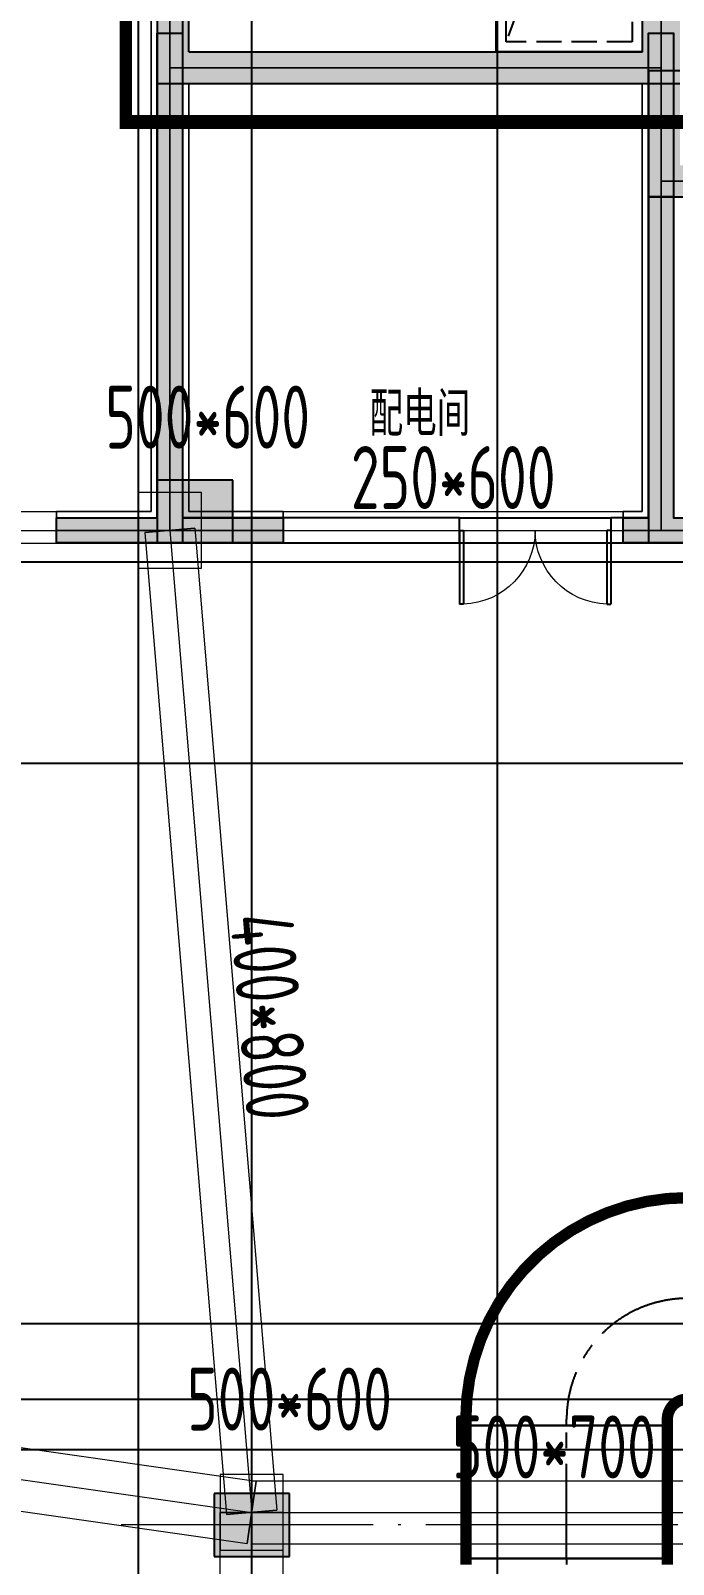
# Model space of a CAD drawing. Extents: x 369444 to 684549, y -549309 to 575337.
# Drawn here: x 592769 to 597872, y 442245 to 454426 of the extents above; entities that cross this region are included whole.
import ezdxf

# ---------------------------------------------------------------- set-up
doc = ezdxf.new("R2010")
doc.units = 0
doc.header["$LTSCALE"] = 1000
doc.header["$MEASUREMENT"] = 0
for name, pattern in [('CENTER2', [1.125, 0.75, -0.125, 0.125, -0.125]), ('DASH', [0.35, 0.25, -0.1]), ('DOTE', [2.42, 2, -0.2, 0.02, -0.2])]:
    doc.linetypes.add(name, pattern=pattern)
for name, color, linetype, lineweight, true_color in [('-1-0-1', 7, 'Continuous', 0, 0xc0c0c0), ('-1-1-2', 7, 'Continuous', 0, 0xc0c0c0), ('-2-0-1', 1, 'Continuous', 0, 0xff0000), ('-2-1-2', 9, 'Continuous', 0, 0x808080), ('1-6-1', 7, 'Continuous', 0, 0x55ff55), ('1-6-2', 7, 'Continuous', 0, 0x55ff55), ('11-6-1', 2, 'Continuous', 0, 0xffff00), ('11-6-2', 2, 'Continuous', 0, 0xffff00), ('11-6-5', 2, 'Continuous', 0, 0xffff00), ('12-6-1', 4, 'Continuous', 0, 0x00ffff), ('12-6-2', 4, 'Continuous', 0, 0x00ffff), ('12-6-5', 4, 'Continuous', 0, 0x00ffff)]:
    doc.layers.add(name, color=color, linetype=linetype, lineweight=lineweight, true_color=true_color)
for name, color, linetype in [('A-WALL-HATCH', 8, 'Continuous'), ('AIRD-PLUM', 122, 'Continuous'), ('COLUMN', 9, 'Continuous'), ('DOTE', 1, 'Continuous'), ('DUCT-排烟中心线', 5, 'CENTER2'), ('DUCT-排烟法兰', 4, 'Continuous'), ('DUCT-排烟管', 2, 'Continuous'), ('DUCT-排烟管端线', 4, 'Continuous'), ('PUB_HATCH', 8, 'Continuous'), ('SURFACE', 6, 'Continuous'), ('WALL', 9, 'Continuous'), ('WINDOW', 4, 'Continuous'), ('填充', 8, 'Continuous'), ('房间名称', 72, 'Continuous'), ('文字', 2, 'Continuous'), ('砼墙', 151, 'Continuous'), ('防火分区线', 7, 'Continuous'), ('风管标注', 3, 'Continuous')]:
    doc.layers.add(name, color=color, linetype=linetype)
doc.layers.add("DOTE'", color=212, linetype='DOTE', lineweight=9)
doc.styles.add('HNSJY', font='hnsjy-07.shx', dxfattribs={"width": 0.8, "bigfont": 'hnsjy-hz.shx'})
doc.styles.add('yjkcad', font='yjkeng.shx', dxfattribs={"width": 0.7, "height": 250, "bigfont": 'yjkchn.shx'})
doc.styles.add('说明', font='TSSDENG', dxfattribs={"width": 0.7, "bigfont": 'HZTXT'})

# ---------------------------------------------------------------- blocks, each defined once
blk = doc.blocks.new('$DorLib2D$00000002')
for p, q in [((-0.5, 0), (-0.5, 0.4875)), ((-0.475, 0.4875), (-0.5, 0.4875)), ((-0.475, 0), (-0.475, 0.4875)), ((0.475, 0), (0.475, 0.4875)), ((0.475, 0.4875), (0.5, 0.4875)), ((0.5, 0), (0.5, 0.4875)), ((-0.5, 0), (-0.475, 0)), ((0.5, 0), (0.475, 0))]:
    blk.add_line(p, q)
at = {"lineweight": 13}
for centre, start, end in [((-0.4875, 0), 0, 88.53072), ((0.4875, 0), 91.46928, 180)]:
    blk.add_arc(centre, 0.4875, start, end, dxfattribs=at)
blk = doc.blocks.new('JSK1000')
at = {"layer": 'AIRD-PLUM'}
h = blk.add_hatch(dxfattribs=at)
h.set_pattern_fill('DOTS', color=8, scale=80, style=0)
h.set_pattern_definition([(0, (-20, -20), (63.5, 127), [0, -127])])
h.paths.add_polyline_path([(80, 1080), (80, 80), (321, 803), (1080, 1080)])
at = {"layer": 'AIRD-PLUM', "ltscale": 0.25}
blk.add_lwpolyline([(0, 0), (1160, 0), (1160, 1160), (0, 1160)], close=True, dxfattribs=at)
at = {"layer": 'AIRD-PLUM', "color": 8, "linetype": 'DASH', "ltscale": 0.8}
blk.add_lwpolyline([(80, 80), (1080, 80), (1080, 1080), (80, 1080)], close=True, dxfattribs=at)
blk.add_lwpolyline([(80, 80), (321, 803), (1080, 1080)], dxfattribs=at)
blk = doc.blocks.new('A$C69B9310D')
at = {"layer": 'AIRD-PLUM', "xscale": -1, "rotation": 90}
blk.add_blockref('JSK1000', (1160, 1160), dxfattribs=at)
at = {"layer": '文字', "style": '说明', "width": 0.7}
blk.add_text('坑1', height=495, dxfattribs=at).set_placement((302, 350))
blk = doc.blocks.new('N-风管')
at = {"layer": 'DUCT-排烟中心线', "color": 0}
for p, q in [((38489432980.627274, 3905537820.358308), (38489432980.627274, 3905537870.358308)), ((38489432980.627274, 3905536765.568454), (38489432980.627274, 3905537820.158309)), ((38489432980.627274, 3905536765.368454), (38489432980.627274, 3905536715.368454))]:
    blk.add_line(p, q, dxfattribs=at)
blk.add_arc((38489433940.627258, 3905537870.358316), 959.999992, 89.9979655241, 180.0000004838, dxfattribs=at)
at = {"layer": 'DUCT-排烟法兰', "color": 0}
for p, q in [((38489432140.627274, 3905537820.258308), (38489433820.627274, 3905537820.258308)), ((38489433820.627274, 3905536765.468454), (38489432140.627274, 3905536765.468454))]:
    blk.add_line(p, q, dxfattribs=at)
at = {"layer": 'DUCT-排烟管', "color": 0, "extrusion": (0, 0, -1), "const_width": 90}
for points in [[(-38489432180.627274, 3905537870.358308, 0.4142239593), (-38489433940.689743, 3905539630.358305)], [(-38489433780.627274, 3905537870.358308, 0.4142239908), (-38489433940.63295, 3905538030.358306)]]:
    blk.add_lwpolyline(points, format="xyb", dxfattribs=at)
at = {"layer": 'DUCT-排烟管', "color": 0, "const_width": 90}
for points in [[(38489432180.627274, 3905537820.358308), (38489432180.627274, 3905537870.358308)], [(38489433780.627274, 3905537870.358308), (38489433780.627274, 3905537820.358308)], [(38489432180.627274, 3905537820.158309), (38489432180.627274, 3905536765.568454)], [(38489433780.627274, 3905536765.568454), (38489433780.627274, 3905537820.158309)], [(38489432180.627274, 3905536715.368454), (38489432180.627274, 3905536765.368454)], [(38489433780.627274, 3905536765.368454), (38489433780.627274, 3905536715.368454)]]:
    blk.add_lwpolyline(points, dxfattribs=at)
at = {"layer": 'DUCT-排烟管端线', "color": 0}
for p, q in [((38489432180.627274, 3905537820.358308), (38489433780.627274, 3905537820.358308)), ((38489433780.627274, 3905537820.158309), (38489432180.627274, 3905537820.158309)), ((38489432180.627274, 3905536765.568454), (38489433780.627274, 3905536765.568454)), ((38489433780.627274, 3905536765.368454), (38489432180.627274, 3905536765.368454))]:
    blk.add_line(p, q, dxfattribs=at)

msp = doc.modelspace()

# ---------------------------------------------------------------- hatches: boundary and pattern name
at = {"layer": 'A-WALL-HATCH'}
for points in [[(593773.3, 450357), (594373.3, 450357), (594373.3, 450857), (593773.3, 450857)], [(594224.6, 442307), (594824.6, 442307), (594824.6, 442807), (594224.6, 442807)]]:
    msp.add_hatch(color=256, dxfattribs=at).paths.add_polyline_path(points)
at = {"layer": 'PUB_HATCH'}
for points in [[(593774.6, 454007), (594024.6, 454257), (594024.6, 455956.9), (593774.6, 455657.1)], [(597924.6, 454007), (597924.6, 454507), (597624.6, 454507), (597624.6, 454257)], [(594024.6, 454257), (593774.6, 454007), (597924.6, 454007), (597624.6, 454257)], [(597674.6, 454107), (597674.6, 453107), (597924.6, 453357), (597924.6, 454107)], [(597674.6, 453107), (598874.6, 453107), (598874.6, 453357), (597924.6, 453357)]]:
    msp.add_hatch(color=256, dxfattribs=at).paths.add_polyline_path(points)
at = {"layer": 'SURFACE'}
h = msp.add_hatch(color=8, dxfattribs=at)
h.dxf.hatch_style = 1
h.paths.add_polyline_path([(593774.5, 450557), (593774.5, 454407), (593974.5, 454407), (593974.5, 450557), (594774.5, 450557), (594774.5, 450357), (593774.5, 450357), (592974.5, 450357), (592974.5, 450557)])
h = msp.add_hatch(color=8, dxfattribs=at)
h.dxf.hatch_style = 1
h.paths.add_polyline_path([(597674.5, 450557), (597674.5, 454407), (597874.5, 454407), (597874.5, 450557), (598174.5, 450557), (598174.5, 450357), (597874.5, 450357), (597474.5, 450357), (597474.5, 450557)])

# ---------------------------------------------------------------- linework, layer by layer
at = {"layer": '-1-0-1', "color": 0}
for p in [(593874.3, 454132.2, -3600), (597774.3, 454132.2, -3600), (597774.3, 453232.2, -3600), (592974.3, 450456.9, -3600), (593874.3, 450456.9, -3600), (594774.3, 450456.9, -3600), (597474.3, 450456.9, -3600), (597774.3, 450456.9, -3600), (594524.3, 442657.1, -3600)]:
    msp.add_point(p, dxfattribs=at)
at = {"layer": '-1-1-2', "color": 0}
for p, q in [((593874.3, 454132.2, -3600), (593874.3, 454132.2)), ((597774.3, 454132.2, -3600), (597774.3, 454132.2)), ((597774.3, 453232.2, -3600), (597774.3, 453232.2)), ((592974.3, 450456.9, -3600), (592974.3, 450456.9)), ((593874.3, 450456.9, -3600), (593874.3, 450456.9)), ((594774.3, 450456.9, -3600), (594774.3, 450456.9)), ((597474.3, 450456.9, -3600), (597474.3, 450456.9)), ((597774.3, 450456.9, -3600), (597774.3, 450456.9)), ((594524.3, 442657.1, -3600), (594524.3, 442657.1))]:
    msp.add_line(p, q, dxfattribs=at)
at = {"layer": '-2-0-1', "color": 0}
for p, q in [((593874.3, 454132.2, -3600), (593874.3, 455807.8, -3600)), ((597774.3, 454132.2, -3600), (597774.3, 455606.9, -3600)), ((593874.3, 454132.2, -3600), (597774.3, 454132.2, -3600)), ((593874.3, 450456.9, -3600), (593874.3, 454132.2, -3600)), ((597774.3, 453232.2, -3600), (597774.3, 454132.2, -3600)), ((597774.3, 453232.2, -3600), (600774.3, 453232.2, -3600)), ((597774.3, 450456.9, -3600), (597774.3, 453232.2, -3600)), ((590574.3, 450456.9, -3600), (592974.3, 450456.9, -3600)), ((592974.3, 450456.9, -3600), (593874.3, 450456.9, -3600)), ((593874.3, 450456.9, -3600), (594774.3, 450456.9, -3600)), ((593874.3, 450456.9, -3600), (594524.3, 442657.1, -3600)), ((594774.3, 450456.9, -3600), (597474.3, 450456.9, -3600)), ((597474.3, 450456.9, -3600), (597774.3, 450456.9, -3600)), ((597774.3, 450456.9, -3600), (598174.3, 450456.9, -3600)), ((588224.3, 443557.1, -3600), (594524.3, 442657.1, -3600)), ((594524.3, 442657.1, -3600), (599324.3, 442657.1, -3600)), ((594524.3, 434757.1, -3600), (594524.3, 442657.1, -3600))]:
    msp.add_line(p, q, dxfattribs=at)
at = {"layer": '-2-1-2', "color": 0}
for p, q in [((593874.3, 454132.2), (593874.3, 455807.8)), ((597774.3, 454132.2), (597774.3, 455606.9)), ((593874.3, 454132.2), (597774.3, 454132.2)), ((593874.3, 450456.9), (593874.3, 454132.2)), ((597774.3, 453232.2), (597774.3, 454132.2)), ((597774.3, 453232.2), (600774.3, 453232.2)), ((597774.3, 450456.9), (597774.3, 453232.2)), ((590574.3, 450456.9), (592974.3, 450456.9)), ((592974.3, 450456.9), (593874.3, 450456.9)), ((593874.3, 450456.9), (594774.3, 450456.9)), ((593874.3, 450456.9), (594524.3, 442657.1)), ((594774.3, 450456.9), (597474.3, 450456.9)), ((597474.3, 450456.9), (597774.3, 450456.9)), ((597774.3, 450456.9), (598174.3, 450456.9)), ((588224.3, 443557.1), (594524.3, 442657.1)), ((594524.3, 442657.1), (599324.3, 442657.1)), ((594524.3, 434757.1), (594524.3, 442657.1))]:
    msp.add_line(p, q, dxfattribs=at)
at = {"layer": '1-6-1', "color": 0}
for p, q in [((594024.3, 455957.8, -5100), (594024.3, 454257.2, -5100)), ((594024.3, 454257.2, -8700), (594024.3, 455957.8, -8700)), ((593724.3, 455657.8, -8700), (593724.3, 454132.2, -8700)), ((593724.3, 454132.2, -5100), (593724.3, 455657.8, -5100)), ((597624.3, 455606.9, -3600), (597624.3, 454257.2, -3600)), ((597624.3, 454257.2), (597624.3, 455606.9)), ((594024.3, 454257.2, -8700), (594024.3, 454257.2, -5100)), ((597624.3, 454257.2, -8700), (594024.3, 454257.2, -8700)), ((594024.3, 454257.2, -5100), (597624.3, 454257.2, -5100)), ((594024.3, 454257.2, -5100), (594024.3, 454257.2, -8700)), ((597624.3, 454257.2, -5100), (597624.3, 454257.2, -8700)), ((597624.3, 454257.2, -3600), (597624.3, 454257.2)), ((593724.3, 454132.2, -8700), (593724.3, 454132.2, -5100)), ((593724.3, 454132.2, -8700), (593724.3, 450606.9, -8700)), ((593724.3, 454132.2, -5100), (593724.3, 454132.2, -8700)), ((593724.3, 450606.9, -5100), (593724.3, 454132.2, -5100)), ((594024.3, 454007.2, -5100), (594024.3, 454007.2, -8700)), ((597624.3, 454007.2, -5100), (594024.3, 454007.2, -5100)), ((594024.3, 454007.2, -8700), (597624.3, 454007.2, -8700)), ((594024.3, 454007.2, -5100), (594024.3, 450606.9, -5100)), ((594024.3, 454007.2, -8700), (594024.3, 454007.2, -5100)), ((594024.3, 450606.9, -8700), (594024.3, 454007.2, -8700)), ((597624.3, 454007.2, -8700), (597624.3, 454007.2, -5100)), ((597624.3, 454007.2, -3600), (597624.3, 453232.2, -3600)), ((597624.3, 454007.2), (597624.3, 454007.2, -3600)), ((597624.3, 453232.2), (597624.3, 454007.2)), ((597624.3, 453232.2, -3600), (597624.3, 453232.2)), ((597624.3, 453232.2, -3600), (597624.3, 450606.9, -3600)), ((597624.3, 453232.2), (597624.3, 453232.2, -3600)), ((597624.3, 450606.9), (597624.3, 453232.2)), ((592974.3, 450606.9, -3600), (592974.3, 450606.9)), ((593724.3, 450606.9, -3600), (592974.3, 450606.9, -3600)), ((592974.3, 450606.9), (593724.3, 450606.9)), ((592974.3, 450606.9, -3600), (592974.3, 450356.9, -3600)), ((592974.3, 450606.9), (592974.3, 450606.9, -3600)), ((592974.3, 450356.9), (592974.3, 450606.9)), ((593724.3, 450606.9), (593724.3, 450606.9, -3600)), ((593724.3, 450606.9, -8700), (593724.3, 450606.9, -5100)), ((594024.3, 450606.9, -5100), (594024.3, 450606.9, -8700)), ((594024.3, 450606.9, -3600), (594024.3, 450606.9)), ((594774.3, 450606.9, -3600), (594024.3, 450606.9, -3600)), ((594024.3, 450606.9), (594774.3, 450606.9)), ((594774.3, 450606.9), (594774.3, 450606.9, -3600)), ((594774.3, 450606.9, -3600), (594774.3, 450606.9)), ((594774.3, 450356.9, -3600), (594774.3, 450606.9, -3600)), ((594774.3, 450606.9), (594774.3, 450356.9)), ((597474.3, 450606.9, -3600), (597474.3, 450606.9)), ((597624.3, 450606.9, -3600), (597474.3, 450606.9, -3600)), ((597474.3, 450606.9), (597624.3, 450606.9)), ((597474.3, 450606.9, -3600), (597474.3, 450356.9, -3600)), ((597474.3, 450606.9), (597474.3, 450606.9, -3600)), ((597474.3, 450356.9), (597474.3, 450606.9)), ((597624.3, 450606.9), (597624.3, 450606.9, -3600)), ((597624.3, 450606.9, -3600), (597624.3, 450606.9)), ((592974.3, 450356.9), (592974.3, 450356.9, -3600)), ((593874.3, 450356.9), (592974.3, 450356.9)), ((592974.3, 450356.9, -3600), (593874.3, 450356.9, -3600)), ((592974.3, 450356.9, -3600), (592974.3, 450356.9)), ((593874.3, 450356.9, -3600), (593874.3, 450356.9)), ((593874.3, 450356.9), (593874.3, 450356.9, -3600)), ((594774.3, 450356.9), (593874.3, 450356.9)), ((593874.3, 450356.9, -3600), (594774.3, 450356.9, -3600)), ((594774.3, 450356.9, -3600), (594774.3, 450356.9)), ((594774.3, 450356.9), (594774.3, 450356.9, -3600)), ((597474.3, 450356.9), (597474.3, 450356.9, -3600)), ((597774.3, 450356.9), (597474.3, 450356.9)), ((597474.3, 450356.9, -3600), (597774.3, 450356.9, -3600)), ((597474.3, 450356.9, -3600), (597474.3, 450356.9)), ((597774.3, 450356.9, -3600), (597774.3, 450356.9)), ((597774.3, 450356.9), (597774.3, 450356.9, -3600)), ((598174.3, 450356.9), (597774.3, 450356.9)), ((597774.3, 450356.9, -3600), (598174.3, 450356.9, -3600))]:
    msp.add_line(p, q, dxfattribs=at)
at = {"layer": '1-6-2', "color": 0}
for p, q in [((593874.3, 455807.8, -5100), (593874.3, 454132.2, -5100)), ((593874.3, 454132.2, -8700), (593874.3, 455807.8, -8700)), ((597774.3, 455606.9), (597774.3, 454132.2)), ((597774.3, 454132.2, -3600), (597774.3, 455606.9, -3600)), ((593874.3, 454132.2, -5100), (593874.3, 454132.2, -8700)), ((597774.3, 454132.2, -5100), (593874.3, 454132.2, -5100)), ((593874.3, 454132.2, -8700), (597774.3, 454132.2, -8700)), ((593874.3, 454132.2, -5100), (593874.3, 454132.2, -8700)), ((593874.3, 454132.2, -5100), (593874.3, 450456.9, -5100)), ((593874.3, 454132.2, -8700), (593874.3, 454132.2, -5100)), ((593874.3, 450456.9, -8700), (593874.3, 454132.2, -8700)), ((597774.3, 454132.2, -8700), (597774.3, 454132.2, -5100)), ((597774.3, 454132.2), (597774.3, 454132.2, -3600)), ((597774.3, 454132.2), (597774.3, 453232.2)), ((597774.3, 454132.2, -3600), (597774.3, 454132.2)), ((597774.3, 453232.2, -3600), (597774.3, 454132.2, -3600)), ((597774.3, 453232.2), (597774.3, 453232.2, -3600)), ((600774.3, 453232.2), (597774.3, 453232.2)), ((597774.3, 453232.2, -3600), (600774.3, 453232.2, -3600)), ((597774.3, 453232.2), (597774.3, 453232.2, -3600)), ((597774.3, 453232.2), (597774.3, 450456.9)), ((597774.3, 453232.2, -3600), (597774.3, 453232.2)), ((597774.3, 450456.9, -3600), (597774.3, 453232.2, -3600)), ((592974.3, 450456.9), (592974.3, 450456.9, -3600)), ((593874.3, 450456.9), (592974.3, 450456.9)), ((592974.3, 450456.9, -3600), (593874.3, 450456.9, -3600)), ((593874.3, 450456.9, -3600), (593874.3, 450456.9)), ((593874.3, 450456.9, -5100), (593874.3, 450456.9, -8700)), ((593874.3, 450456.9), (593874.3, 450456.9, -3600)), ((594774.3, 450456.9), (593874.3, 450456.9)), ((593874.3, 450456.9, -3600), (594774.3, 450456.9, -3600)), ((594774.3, 450456.9, -3600), (594774.3, 450456.9)), ((597474.3, 450456.9), (597474.3, 450456.9, -3600)), ((597774.3, 450456.9), (597474.3, 450456.9)), ((597474.3, 450456.9, -3600), (597774.3, 450456.9, -3600)), ((597774.3, 450456.9, -3600), (597774.3, 450456.9)), ((597774.3, 450456.9), (597774.3, 450456.9, -3600)), ((597774.3, 450456.9), (597774.3, 450456.9, -3600)), ((598174.3, 450456.9), (597774.3, 450456.9)), ((597774.3, 450456.9, -3600), (598174.3, 450456.9, -3600))]:
    msp.add_line(p, q, dxfattribs=at)
at = {"layer": '11-6-1', "color": 0}
for p, q in [((593624.3, 450756.9), (593624.3, 450156.9)), ((594124.3, 450756.9), (593624.3, 450756.9)), ((593624.3, 450756.9, -3600), (593624.3, 450156.9, -3600)), ((594124.3, 450756.9, -3600), (593624.3, 450756.9, -3600)), ((593624.3, 450756.9, -3600), (593624.3, 450756.9)), ((594124.3, 450156.9), (594124.3, 450756.9)), ((594124.3, 450156.9, -3600), (594124.3, 450756.9, -3600)), ((594124.3, 450756.9, -3600), (594124.3, 450756.9)), ((593624.3, 450156.9), (594124.3, 450156.9)), ((593624.3, 450156.9, -3600), (594124.3, 450156.9, -3600)), ((593624.3, 450156.9, -3600), (593624.3, 450156.9)), ((594124.3, 450156.9, -3600), (594124.3, 450156.9)), ((594274.3, 442957.1), (594274.3, 442357.1)), ((594774.3, 442957.1), (594274.3, 442957.1)), ((594274.3, 442957.1, -3600), (594274.3, 442357.1, -3600)), ((594774.3, 442957.1, -3600), (594274.3, 442957.1, -3600)), ((594274.3, 442957.1, -3600), (594274.3, 442957.1)), ((594774.3, 442357.1), (594774.3, 442957.1)), ((594774.3, 442357.1, -3600), (594774.3, 442957.1, -3600)), ((594774.3, 442957.1, -3600), (594774.3, 442957.1)), ((594274.3, 442357.1), (594774.3, 442357.1)), ((594274.3, 442357.1, -3600), (594774.3, 442357.1, -3600)), ((594274.3, 442357.1, -3600), (594274.3, 442357.1)), ((594774.3, 442357.1, -3600), (594774.3, 442357.1))]:
    msp.add_line(p, q, dxfattribs=at)
at = {"layer": '11-6-2', "color": 0}
for p, q in [((593874.3, 450456.9, -3600), (593874.3, 450456.9)), ((594524.3, 442657.1, -3600), (594524.3, 442657.1))]:
    msp.add_line(p, q, dxfattribs=at)
at = {"layer": '12-6-1', "color": 0}
for p, q in [((590574.3, 450606.9), (592974.3, 450606.9)), ((590574.3, 450606.9, -600), (592974.3, 450606.9, -600)), ((592974.3, 450606.9), (592974.3, 450356.9)), ((592974.3, 450606.9, -600), (592974.3, 450606.9)), ((592974.3, 450356.9, -600), (592974.3, 450606.9, -600)), ((594774.3, 450606.9), (594774.3, 450356.9)), ((594774.3, 450606.9, -600), (594774.3, 450606.9)), ((594774.3, 450356.9, -600), (594774.3, 450606.9, -600)), ((594774.3, 450606.9), (597474.3, 450606.9)), ((594774.3, 450606.9, -600), (597474.3, 450606.9, -600)), ((597474.3, 450606.9), (597474.3, 450356.9)), ((597474.3, 450606.9, -600), (597474.3, 450606.9)), ((597474.3, 450356.9, -600), (597474.3, 450606.9, -600)), ((594073.6, 450473.6), (593675, 450440.3)), ((593675, 450440.3, -800), (594073.6, 450473.6, -800)), ((593675, 450440.3), (593675, 450440.3, -800)), ((593675, 450440.3), (594325, 442640.4)), ((593675, 450440.3, -800), (594325, 442640.4, -800)), ((594073.6, 450473.6, -800), (594073.6, 450473.6)), ((594073.6, 450473.6), (594723.6, 442673.7)), ((594073.6, 450473.6, -800), (594723.6, 442673.7, -800)), ((590574.3, 450356.9), (592974.3, 450356.9)), ((590574.3, 450356.9, -600), (592974.3, 450356.9, -600)), ((592974.3, 450356.9), (592974.3, 450356.9, -600)), ((594774.3, 450356.9), (594774.3, 450356.9, -600)), ((594774.3, 450356.9), (597474.3, 450356.9)), ((594774.3, 450356.9, -600), (597474.3, 450356.9, -600)), ((597474.3, 450356.9), (597474.3, 450356.9, -600)), ((588259.7, 443804.5), (594559.7, 442904.5)), ((588259.7, 443804.5, -700), (594559.7, 442904.5, -700)), ((588189, 443309.6), (594489, 442409.6)), ((588189, 443309.6, -700), (594489, 442409.6, -700)), ((594559.7, 442904.5), (594489, 442409.6)), ((594489, 442409.6, -700), (594559.7, 442904.5, -700)), ((594524.3, 442907.1), (594524.3, 442407.1)), ((594524.3, 442907.1, -700), (594524.3, 442907.1)), ((594524.3, 442407.1, -700), (594524.3, 442907.1, -700)), ((594524.3, 442907.1), (599324.3, 442907.1)), ((594524.3, 442907.1, -700), (599324.3, 442907.1, -700)), ((594559.7, 442904.5, -700), (594559.7, 442904.5)), ((594274.3, 442657.1), (594774.3, 442657.1)), ((594274.3, 442657.1, -800), (594274.3, 442657.1)), ((594774.3, 442657.1, -800), (594274.3, 442657.1, -800)), ((594274.3, 434757.1), (594274.3, 442657.1)), ((594274.3, 434757.1, -800), (594274.3, 442657.1, -800)), ((594723.6, 442673.7), (594325, 442640.4)), ((594325, 442640.4, -800), (594723.6, 442673.7, -800)), ((594325, 442640.4), (594325, 442640.4, -800)), ((594723.6, 442673.7, -800), (594723.6, 442673.7)), ((594774.3, 442657.1), (594774.3, 442657.1, -800)), ((594774.3, 434757.1), (594774.3, 442657.1)), ((594774.3, 434757.1, -800), (594774.3, 442657.1, -800)), ((594489, 442409.6), (594489, 442409.6, -700)), ((594524.3, 442407.1), (594524.3, 442407.1, -700)), ((594524.3, 442407.1), (599324.3, 442407.1)), ((594524.3, 442407.1, -700), (599324.3, 442407.1, -700))]:
    msp.add_line(p, q, dxfattribs=at)
at = {"layer": '12-6-2', "color": 0}
for p, q in [((590574.3, 450456.9), (592974.3, 450456.9)), ((593874.3, 450456.9), (594524.3, 442657.1)), ((594774.3, 450456.9), (597474.3, 450456.9)), ((588224.3, 443557.1), (594524.3, 442657.1)), ((594524.3, 434757.1), (594524.3, 442657.1)), ((594524.3, 442657.1), (599324.3, 442657.1))]:
    msp.add_line(p, q, dxfattribs=at)
at = {"layer": 'COLUMN', "color": 8}
for p, q in [((594373.3, 450857), (593773.3, 450857)), ((593773.3, 450857), (593773.3, 450357)), ((594373.3, 450357), (594373.3, 450857)), ((593773.3, 450357), (594373.3, 450357)), ((594824.6, 442807), (594224.6, 442807)), ((594224.6, 442807), (594224.6, 442307)), ((594824.6, 442307), (594824.6, 442807)), ((594224.6, 442307), (594824.6, 442307))]:
    msp.add_line(p, q, dxfattribs=at)
at = {"layer": 'DOTE', "color": 8}
for p, q in [((593624.5, 261807), (593624.5, 476704.8)), ((594524.5, 261807), (594524.5, 476704.8)), ((596474.5, 261807), (596474.5, 476704.8))]:
    msp.add_line(p, q, dxfattribs=at)
at = {"layer": 'DOTE', "color": 8, "lineweight": -2}
for p, q in [((377844.4, 450207), (624570.9, 450207)), ((377844.4, 448607), (624570.9, 448607)), ((377844.4, 444157), (624570.9, 444157)), ((377844.4, 443557), (624570.9, 443557)), ((377844.4, 443157), (624570.9, 443157))]:
    msp.add_line(p, q, dxfattribs=at)
at = {"layer": "DOTE'"}
msp.add_lwpolyline([(600327.9, 442557), (593472.3, 442557)], dxfattribs=at)
at = {"layer": 'WALL'}
for p, q in [((593974.5, 455857), (593974.5, 450357)), ((594024.6, 454257), (594024.6, 455956.9)), ((593774.5, 455657), (593774.5, 450357)), ((593774.6, 454007), (593774.6, 455657.1)), ((597624.6, 454507), (597624.6, 454257)), ((594024.6, 454257), (597624.6, 454257)), ((597674.6, 454107), (597674.6, 453107)), ((597924.6, 454107), (597674.6, 454107)), ((593774.6, 454007), (597924.6, 454007)), ((597674.5, 453107), (597674.5, 450357)), ((597874.5, 453107), (597674.5, 453107)), ((597674.6, 453107), (598874.6, 453107)), ((596174.5, 450557), (593974.5, 450557)), ((596174.5, 450357), (596174.5, 450557)), ((597674.5, 450557), (597374.5, 450557)), ((597374.5, 450557), (597374.5, 450357)), ((593974.5, 450357), (593774.5, 450357)), ((593974.5, 450357), (596174.5, 450357)), ((597374.5, 450357), (597674.5, 450357)), ((597874.5, 450357), (597674.5, 450357))]:
    msp.add_line(p, q, dxfattribs=at)
at = {"layer": 'WINDOW'}
for p, q in [((596174.5, 450557), (597374.5, 450557)), ((596174.5, 450357), (597374.5, 450357))]:
    msp.add_line(p, q, dxfattribs=at)
at = {"layer": '砼墙', "color": 8, "ltscale": 1}
for points in [[(593774.5, 450557), (593774.5, 454407), (593974.5, 454407), (593974.5, 450557), (594774.5, 450557), (594774.5, 450357), (593774.5, 450357), (592974.5, 450357), (592974.5, 450557)], [(597674.5, 450557), (597674.5, 454407), (597874.5, 454407), (597874.5, 450557), (598174.5, 450557), (598174.5, 450357), (597874.5, 450357), (597474.5, 450357), (597474.5, 450557)]]:
    msp.add_lwpolyline(points, close=True, dxfattribs=at)
at = {"layer": '防火分区线', "color": 3, "linetype": 'DASH', "ltscale": 8, "const_width": 100}
msp.add_lwpolyline([(537464.5, 471156.9), (592574.5, 471156.9), (592574.5, 473557), (604173.4, 473557), (604205.1, 461473), (600549.6, 461463.4), (600549.6, 458422.4), (598124.5, 458422.4), (598124.5, 453695.6), (593524.5, 453695.6), (593524.5, 455406.9), (590674.5, 455406.9), (590674.5, 454706.9), (577524.1, 454706.9)], dxfattribs=at)
at = {"layer": '防火分区线', "color": 6, "linetype": 'DASH', "ltscale": 8, "const_width": 100}
msp.add_lwpolyline([(577524.5, 458007), (577524.5, 454706.9), (590674.5, 454706.9), (590674.5, 455406.9), (593524.5, 455406.9), (593524.5, 453706.9), (598124.5, 453706.9), (598124.5, 456454.8)], dxfattribs=at)

# ---------------------------------------------------------------- block references
at = {"layer": 'WINDOW', "xscale": -1200, "yscale": 1200, "zscale": 1200, "rotation": 180}
msp.add_blockref('$DorLib2D$00000002', (596774.5, 450457), dxfattribs=at)
at = {"layer": '填充'}
msp.add_blockref('A$C69B9310D', (596464.6, 454257, 0), dxfattribs=at)
at = {"layer": '风管标注', "color": 8}
msp.add_blockref('N-风管', (-38488835956.2, -3905094473.4), dxfattribs=at)

# ---------------------------------------------------------------- texts
at = {"layer": '11-6-5', "color": 0, "char_height": 500, "attachment_point": 8, "style": 'yjkcad'}
for insert in [(594174.3, 451106.9, -3600), (594824.3, 443307.1, -3600)]:
    msp.add_mtext('500*600', dxfattribs=dict(at, insert=insert))
at = {"layer": '12-6-5', "color": 0, "char_height": 500, "attachment_point": 8, "style": 'yjkcad'}
for s, insert in [('250*600', (596124.3, 450626.9)), ('500*700', (596924.3, 442927.1))]:
    msp.add_mtext(s, dxfattribs=dict(at, insert=insert))
at = {"layer": '12-6-5', "color": 0, "insert": (594418.6, 446575.3), "char_height": 500, "attachment_point": 8, "rotation": 274.76367, "style": 'yjkcad'}
msp.add_mtext('400*800', dxfattribs=at)
at = {"layer": '房间名称', "style": 'HNSJY', "width": 0.8}
msp.add_text('配电间', height=350, rotation=360, dxfattribs=at).set_placement((595460.5, 451206.6))

doc.saveas('drawing.dxf')
